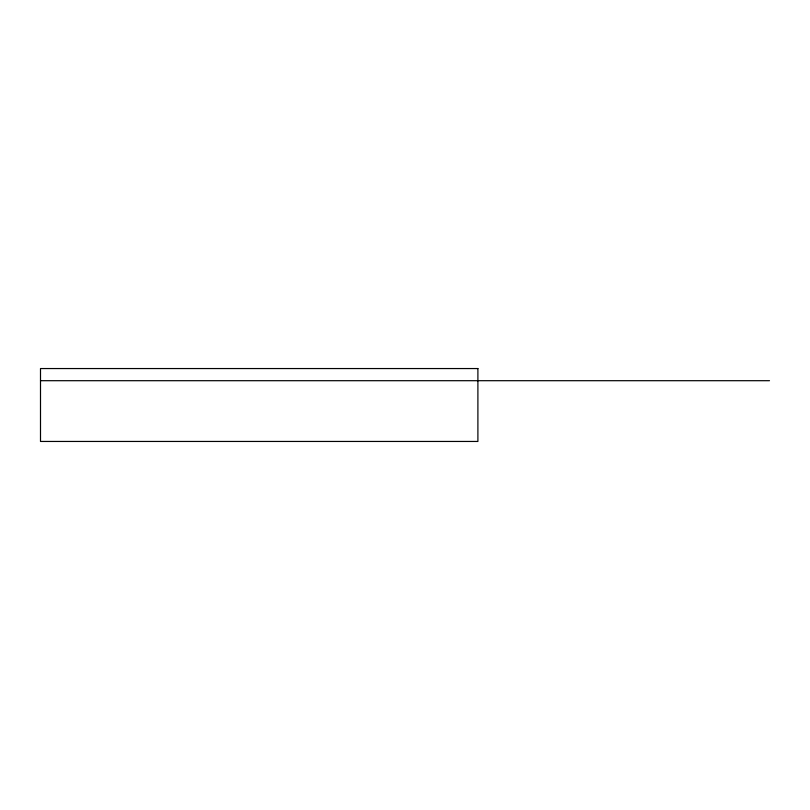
<?xml version="1.0" encoding="UTF-8"?>
<svg xmlns="http://www.w3.org/2000/svg" width="810" height="810" viewBox="0 0 810 810"><rect width="100%" height="100%" fill="white"/><g stroke="black" fill="none" stroke-linecap="round" stroke-linejoin="round"><path stroke-width="1.21" d="M40.5 380.7L769.5 380.7M477.9 368.55L40.5 368.55L40.5 441.45L477.9 441.45L477.9 368.55"/></g></svg>
